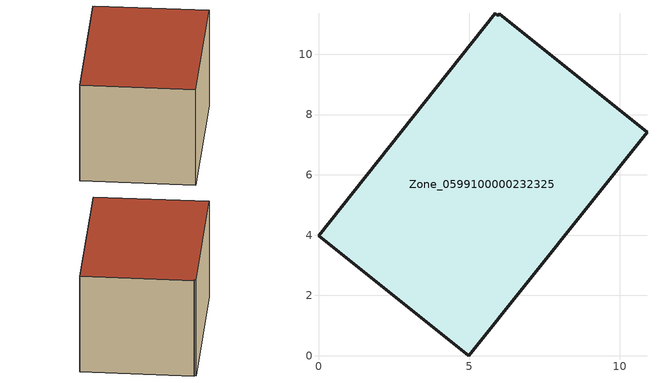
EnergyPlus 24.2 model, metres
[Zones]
Zone_0599100000232325
 floor ground (C_G): 5.87,11.36 5.96,11.29 6,11.34 10.9,7.42 4.98,0 0,3.97 z0.46
 wall outside (C_F): 5.87,11.36 0,3.97 4.98,0 10.9,7.42 6,11.34 5.96,11.29 5.87,11.36 z0.46:6.33
 roof outside (C_R): 5.96,11.29 5.87,11.36 0,3.97 4.98,0 10.9,7.42 6,11.34 z6.33
[BUILDING]
Pand.0599100000232325: North Axis=0; Terrain=City; Loads Convergence Tolerance Value=0.04; Temperature Convergence Tolerance Value=0.4; Solar Distribution=FullExterior; Maximum Number of Warmup Days=25; Minimum Number of Warmup Days=1
[Site:Location]
Rotterdam.The.Hague.AP_ZH_NLD Design_Conditions: Latitude=51.96; Longitude=4.45; Time Zone=1; Elevation=-4.5
[SITE:GROUNDTEMPERATURE:BUILDINGSURFACE]
18, 18, 18, 18, 18, 18, 18, 18, 18, 18, 18, 18
[MATERIAL] Thermal Absorptance=0.9; Solar Absorptance=0.7; Visible Absorptance=0.7
Name | Roughness | Thickness | Conductivity | Density | Specific Heat
G.TC.1946-1964 | MediumSmooth | 0.15 | 1 | 540 | 1210
F.TC.1946-1964 | Rough | 0.3 | 0.857143 | 1920 | 840
R.TC.1946-1964 | MediumRough | 0.2 | 0.235294 | 1500 | 1000
[CONSTRUCTION]
C_G: G.TC.1946-1964
C_F: F.TC.1946-1964
C_R: R.TC.1946-1964
[ZONE]
Zone_0599100000232325: Type=1; Multiplier=1; Ceiling Height=Autocalculate; Volume=Autocalculate; Floor Area=autocalculate; Part of Total Floor Area=Yes
[ZONEINFILTRATION:DESIGNFLOWRATE]
Infil_Zone_0599100000232325: Zone or ZoneList or Space or SpaceList=Zone_0599100000232325; Schedule=AlwaysOn; Design Flow Rate Calculation Method=Flow/Area; Flow Rate per Floor Area=0.003; Constant Term Coefficient=1; Temperature Term Coefficient=0; Velocity Term Coefficient=0; Velocity Squared Term Coefficient=0
[HVACTEMPLATE:ZONE:IDEALLOADSAIRSYSTEM]
Zone_0599100000232325: Maximum Heating Supply Air Temperature=50; Minimum Cooling Supply Air Temperature=13; Maximum Heating Supply Air Humidity Ratio=0.0156; Minimum Cooling Supply Air Humidity Ratio=0.0077; Heating Limit=NoLimit; Cooling Limit=NoLimit; Dehumidification Control Type=ConstantSensibleHeatRatio; Cooling Sensible Heat Ratio=0.7; Dehumidification Setpoint=60; Humidification Control Type=None; Humidification Setpoint=30; Outdoor Air Method=None; Outdoor Air Flow Rate per Person=0.00944; Outdoor Air Flow Rate per Zone Floor Area=0; Outdoor Air Flow Rate per Zone=0; Demand Controlled Ventilation Type=None; Outdoor Air Economizer Type=NoEconomizer; Heat Recovery Type=None; Sensible Heat Recovery Effectiveness=0.7; Latent Heat Recovery Effectiveness=0.65
[ZONECONTROL:THERMOSTAT]
ThermostatControl_Zone_0599100000232325: Zone or ZoneList=Zone_0599100000232325; Control Type Schedule=DualSetpointControlType; Control 1=Thermostat_Zone_0599100000232325; Temperature Difference Between Cutout And Setpoint=0
[THERMOSTATSETPOINT:DUALSETPOINT]
Thermostat_Zone_0599100000232325: Heating Setpoint Temperature Schedule=HeatingSetpoint_Zone_0599100000232325; Cooling Setpoint Temperature Schedule=CoolingSetpoint_Zone_0599100000232325
[SCHEDULE:COMPACT]
HeatingSetpoint_Zone_0599100000232325: Through: 12/31, For: AllDays, Until: 24:00, 21
CoolingSetpoint_Zone_0599100000232325: Through: 12/31, For: AllDays, Until: 24:00, 24
DualSetpointControlType: Through: 12/31, For: AllDays, Until: 24:00, 4
AlwaysOn: Through: 12/31, For: AllDays, Until: 24:00, 1
